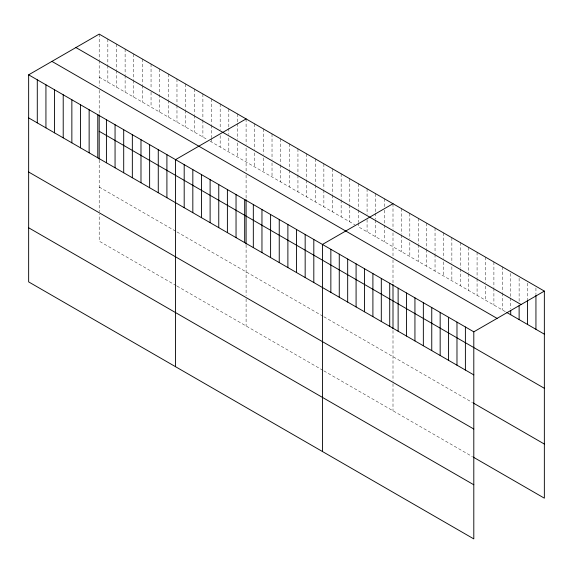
<?xml version="1.0" encoding="UTF-8"?>
<svg xmlns="http://www.w3.org/2000/svg" width="573" height="573" viewBox="0 0 573 573"><rect width="100%" height="100%" fill="white"/><g stroke="black" fill="none" stroke-linecap="round" stroke-linejoin="round"><path stroke-width="0.43" stroke-dasharray="2.87 2.15" d="M246.096 170.998L246.096 147.913M392.999 255.809L392.999 230.088M99.201 77.162L207.211 139.526M210.098 141.187L354.837 224.752M505.365 311.662L358.433 226.829L358.433 223.32M99.201 187.049L176.248 231.528M176.971 231.943L323.151 316.339M323.867 316.754L472.496 402.568M176.248 285.648L99.201 241.169L99.201 214.109M176.971 286.063L323.151 370.459M323.867 370.874L472.496 456.688M535.941 288.004L535.941 294.157M527.532 283.148L527.532 298.97M519.124 278.299L519.124 302.028M510.715 273.443L510.715 297.172M510.715 298.053L510.715 308.596M502.306 266.832L502.306 292.316M502.306 293.197L502.306 309.9M493.897 261.976L493.897 287.467M493.897 288.341L493.897 305.044M485.489 257.119L485.489 282.611M485.489 286.128L485.489 300.188M477.08 252.263L477.08 277.755M477.08 278.636L477.08 295.331M468.671 247.414L468.671 272.898M468.671 273.779L468.671 290.482M460.269 242.558L460.269 268.049M460.269 268.923L460.269 285.626M451.861 237.702L451.861 263.193M451.861 266.71L451.861 280.77M443.452 232.846L443.452 258.337M443.452 261.854L443.452 275.914M435.043 227.997L435.043 253.481M435.043 254.362L435.043 271.058M426.634 223.141L426.634 248.625M426.634 249.506L426.634 266.209M418.226 218.284L418.226 243.776M418.226 244.65L418.226 261.352M409.817 213.428L409.817 238.92M409.817 242.436L409.817 256.496M401.408 208.572L401.408 234.063M401.408 234.944L401.408 251.64M392.999 203.723L392.999 229.207M392.999 259.906L392.999 282.869M392.999 330.478L392.999 381.267M392.999 383.731L392.999 410.791M384.361 198.731L384.361 206.645M384.361 210.155L384.361 224.222M384.361 225.103L384.361 241.799M375.716 193.746L375.716 212.203M375.716 213.077L375.716 219.23M375.716 220.111L375.716 236.814M367.078 188.753L367.078 214.245M367.078 219.516L367.078 231.821M358.433 183.768L358.433 209.252M358.433 210.133L358.433 222.439M349.795 178.776L349.795 204.267M349.795 205.141L349.795 221.844M341.15 173.791L341.15 199.275M341.15 200.156L341.15 216.852M332.512 168.799L332.512 194.29M332.512 195.164L332.512 211.867M323.867 163.806L323.867 189.298M323.867 190.179L323.867 206.874M315.229 158.821L315.229 184.313M315.229 185.186L315.229 201.889M306.591 153.829L306.591 179.32M306.591 180.201L306.591 196.897M297.946 148.844L297.946 174.335M297.946 175.209L297.946 191.912M289.308 143.852L289.308 169.343M289.308 170.224L289.308 186.92M280.663 138.867L280.663 164.351M280.663 165.232L280.663 181.935M272.025 133.874L272.025 159.366M272.025 162.882L272.025 176.942M263.379 128.889L263.379 154.373M263.379 157.89L263.379 171.957M254.741 123.897L254.741 149.388M254.741 152.905L254.741 166.965M246.096 118.912L246.096 144.396M246.096 175.094L246.096 198.057M246.096 244.821L246.096 295.639M246.096 298.92L246.096 325.98M237.458 113.92L237.458 122.708M237.458 123.589L237.458 139.411M237.458 142.928L237.458 156.988M228.82 108.934L228.82 127.392M228.82 128.266L228.82 134.419M228.82 137.935L228.82 151.995M220.175 103.942L220.175 129.434M220.175 135.586L220.175 147.01M211.537 98.957L211.537 124.441M211.537 125.322L211.537 137.627M211.537 138.508L211.537 142.018M202.892 93.965L202.892 119.456M202.892 120.33L202.892 137.033M194.254 88.973L194.254 114.464M194.254 115.345L194.254 132.041M185.609 83.987L185.609 109.479M185.609 110.353L185.609 127.056M176.971 78.995L176.971 104.487M176.971 105.368L176.971 122.063M168.326 74.01L168.326 99.501M168.326 100.375L168.326 117.078M159.688 69.018L159.688 93.628M159.688 94.509L159.688 112.086M151.05 64.033L151.05 88.643M151.05 92.16L151.05 107.101M142.405 59.04L142.405 84.532M142.405 85.413L142.405 102.109M133.767 54.055L133.767 79.54M133.767 80.421L133.767 97.124M125.122 49.063L125.122 74.554M125.122 75.435L125.122 92.131M116.484 44.078L116.484 69.562M116.484 70.443L116.484 87.146M107.839 39.086L107.839 64.577M107.839 65.451L107.839 82.154M99.201 34.101L99.201 59.585M99.201 60.466L99.201 86.186M99.201 90.283L99.201 113.246M99.201 160.01L99.201 211.645"/><path stroke-width="0.86" d="M28.65 74.827L473.799 331.831L473.799 538.899L28.65 281.895L28.65 74.827L99.201 34.101L544.35 291.105L544.35 498.173L473.262 457.125M246.096 118.912L175.553 159.638L175.553 366.706M392.999 203.723L322.449 244.456L322.449 451.524M473.799 331.831L544.35 291.105M75.915 47.538L521.072 304.542M506.897 312.543L544.35 334.174M51.928 61.39L497.085 318.395M99.201 131.289L544.35 388.293M28.65 117.895L473.799 374.9M473.262 403.005L544.35 444.054M28.65 172.015L473.799 429.019M28.65 227.775L473.799 484.779M535.941 295.038L535.941 329.317M527.532 299.851L527.532 324.461M519.124 305.545L519.124 319.605M510.715 310.358L510.715 314.749M465.391 326.982L465.391 370.051M456.982 322.126L456.982 365.194M448.573 317.27L448.573 360.338M440.164 312.414L440.164 355.482M431.755 307.565L431.755 350.626M423.347 302.709L423.347 345.777M414.938 297.853L414.938 340.921M406.536 292.996L406.536 336.065M398.128 288.14L398.128 331.208M392.999 284.509L392.999 328.787M389.719 283.291L389.719 326.359M381.31 278.435L381.31 321.503M372.901 273.579L372.901 316.647M364.492 268.723L364.492 311.791M356.084 263.874L356.084 306.942M347.675 259.017L347.675 302.086M339.266 254.161L339.266 297.229M330.857 249.305L330.857 292.373M313.811 239.464L313.811 282.532M305.165 234.472L305.165 277.54M296.528 229.487L296.528 272.555M287.882 224.494L287.882 267.562M279.244 219.509L279.244 262.577M270.599 214.517L270.599 257.585M261.961 209.532L261.961 252.6M253.323 204.54L253.323 247.608M246.096 199.698L246.096 243.976M244.678 199.554L244.678 242.623M236.04 194.562L236.04 237.63M227.395 189.577L227.395 232.645M218.757 184.585L218.757 227.653M210.112 179.6L210.112 222.661M201.474 174.607L201.474 217.676M192.829 169.622L192.829 212.683M184.191 164.63L184.191 207.698M166.908 154.653L166.908 197.721M158.27 149.66L158.27 192.729M149.625 144.675L149.625 187.743M140.987 139.683L140.987 182.751M132.342 134.698L132.342 177.766M123.704 129.706L123.704 172.774M115.058 124.721L115.058 167.789M106.42 119.728L106.42 162.796M99.201 114.887L99.201 159.165M97.782 114.743L97.782 157.811M89.137 109.751L89.137 152.819M80.499 104.766L80.499 147.827M71.854 99.774L71.854 142.842M63.216 94.781L63.216 137.849M54.571 89.796L54.571 132.864M45.933 84.804L45.933 127.872M37.288 79.819L37.288 122.887"/></g></svg>
